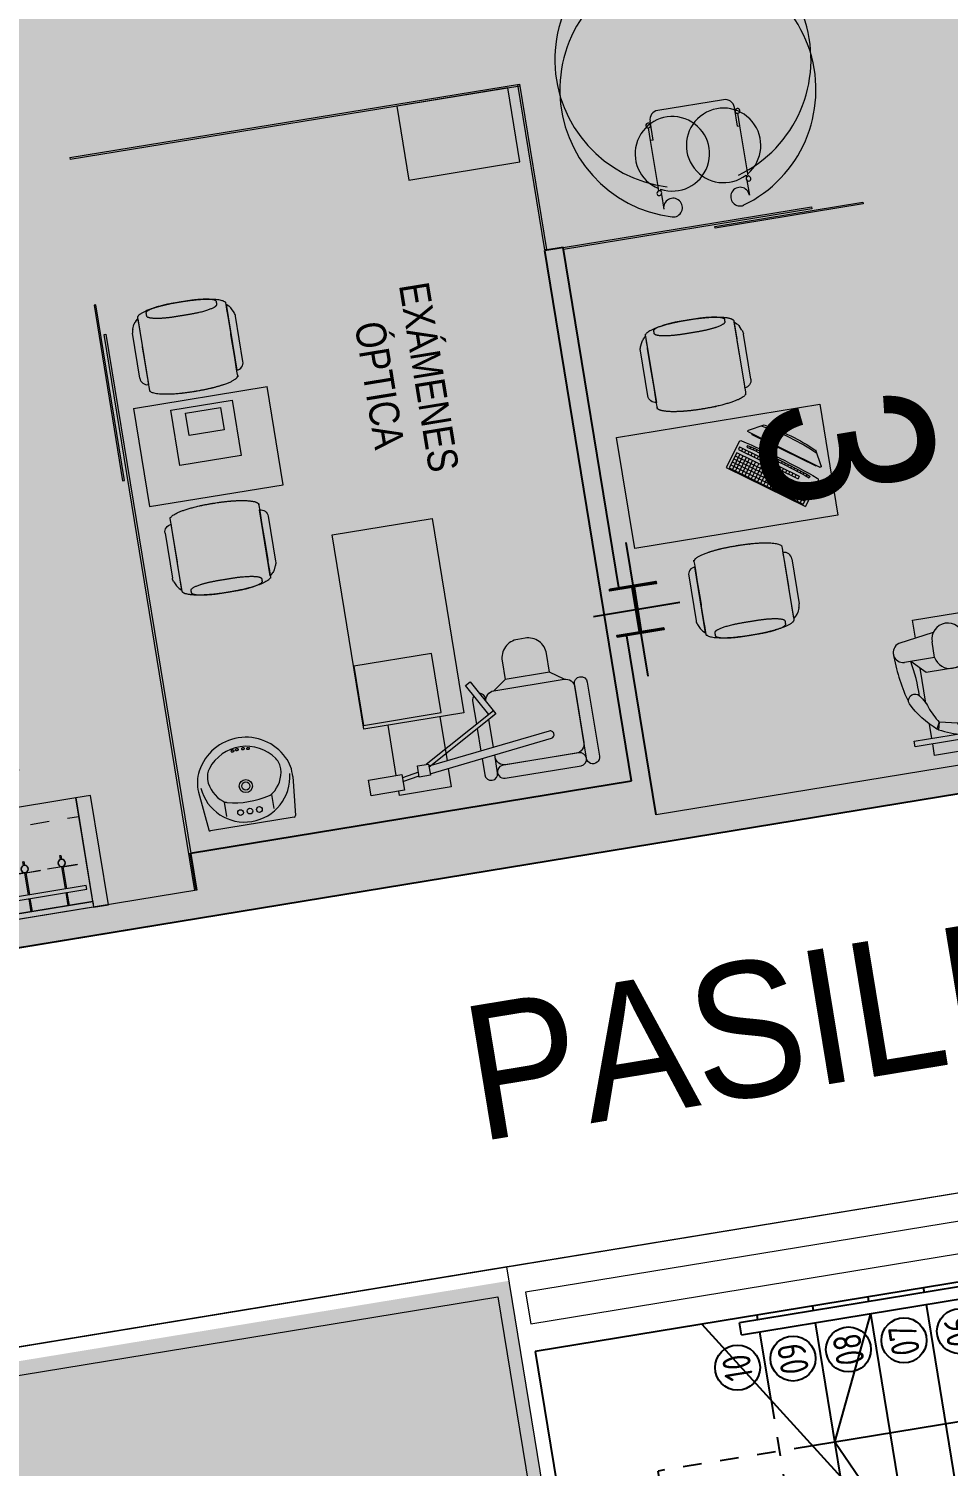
# Model space of a CAD drawing. Header units: metres. Extents: x 2 to 659295185, y -28 to 1124222152.
# Drawn here: x 655561.21 to 655566.12, y 1126580.83 to 1126588.49 of the extents above; entities that cross this region are included whole.
import ezdxf
from ezdxf.enums import TextEntityAlignment as Align

# ---------------------------------------------------------------- set-up
doc = ezdxf.new("R2010")
doc.units = ezdxf.units.M
doc.header["$MEASUREMENT"] = 0
for name, pattern in [('CCSM_C1_CUERPO BJ$0$CONTINUA', [0]), ('CCSM_C1_CUERPO CK$0$CONTINUA', [0]), ('CCSM_C1_CUERPO CK$0$DASHED', [0.75, 0.5, -0.25]), ('CCSM_C1_CUERPO HP$0$CONTINUA', [0]), ('CONTINUA', [0]), ('DASHDOT', [1, 0.5, -0.25, 0, -0.25]), ('HIDDEN', [0.375, 0.25, -0.125])]:
    doc.linetypes.add(name, pattern=pattern)
doc.layers.get('0').update_dxf_attribs({"linetype": 'CONTINUOUS'})
for name, color, linetype in [('A-PARED', 2, 'CONTINUA'), ('CCSM_C1_CUERPO BJ$0$A-AREAS COMERCIALES', 151, 'CONTINUOUS'), ('CCSM_C1_CUERPO BJ$0$A-LOCAL ID', 7, 'CONTINUOUS'), ('CCSM_C1_CUERPO BJ$0$A-PARED', 2, 'CCSM_C1_CUERPO BJ$0$CONTINUA'), ('CCSM_C1_CUERPO BJ$0$ID_Nº LOCAL', 7, 'CONTINUOUS'), ('CCSM_C1_CUERPO CK$0$A-ESCALERAS', 7, 'CONTINUOUS'), ('CCSM_C1_CUERPO CK$0$A-PARED', 2, 'CCSM_C1_CUERPO CK$0$CONTINUA'), ('CCSM_C1_CUERPO HP$0$A-PARED', 2, 'CCSM_C1_CUERPO HP$0$CONTINUA')]:
    doc.layers.add(name, color=color, linetype=linetype)
for name, color, linetype, lineweight in [('LC-EQUIPOS', 12, 'CONTINUOUS', 13), ('LC-MUEBLE MADERA', 12, 'CONTINUOUS', 9), ('LC-PIEZAS SANITARIAS', 12, 'CONTINUOUS', 5), ('LC-TEXTOS', 12, 'CONTINUOUS', 13), ('LC-VIDRIO', 140, 'CONTINUOUS', 0), ('LOCALES ASIGNADOS', 41, 'DASHDOT', 0)]:
    doc.layers.add(name, color=color, linetype=linetype, lineweight=lineweight)
doc.styles.add('CCSM_C1_CUERPO BJ$0$ROMANS', font='romans__.ttf')
doc.styles.add('CCSM_C1_CUERPO BJ$0$sigo', font='arial.ttf', dxfattribs={"width": 0.9})
doc.styles.add('CCSM_C1_CUERPO CK$0$ROMANS', font='romans__.ttf')
doc.styles.add('LAURA', font='ARIALN.TTF')

# ---------------------------------------------------------------- blocks, each defined once
blk = doc.blocks.new('CCSM_C1_CUERPO CK$0$NUM ESCALON')
blk.add_circle((0, 0), 0.12)
at = {"style": 'CCSM_C1_CUERPO CK$0$ROMANS', "width": 0.75}
blk.add_attdef('00', text='', height=0.15, dxfattribs=at).set_placement((0, 0), align=Align.MIDDLE_CENTER)
blk = doc.blocks.new('CCSM_C1_CUERPO CK$0$escalera ck 2')
at = {"color": 8, "linetype": 'CCSM_C1_CUERPO CK$0$DASHED', "ltscale": 0.04}
for p, q in [((-0.0267, 4.7381), (-1.4428, 4.506)), ((-0.0267, 4.7381), (0.6131, 0.8342)), ((-1.4428, 4.506), (-1.3527, 3.9563)), ((0.6624, 4.243), (-0.5218, 4.0489)), ((0.7512, 4.2576), (0.7266, 4.2535)), ((-0.7133, 4.0429), (-0.59, 4.0631)), ((-0.7339, 4.0141), (-0.738, 4.0388)), ((-0.7093, 4.0182), (-0.7339, 4.0141)), ((-0.7093, 4.0182), (-0.5859, 4.0384)), ((0.7109, 3.947), (-0.4733, 3.7529)), ((0.7998, 3.9615), (0.7751, 3.9575)), ((-0.5374, 3.7424), (-0.5621, 3.7383)), ((0.7595, 3.6509), (-0.4247, 3.4568)), ((0.8483, 3.6655), (0.8236, 3.6614)), ((-0.4889, 3.4463), (-0.5135, 3.4423)), ((0.808, 3.3549), (-0.3762, 3.1608)), ((0.8968, 3.3694), (0.8721, 3.3654)), ((-0.4404, 3.1503), (-0.465, 3.1462)), ((-0.5637, 3.13), (-0.5884, 3.126)), ((0.9453, 3.0734), (0.9207, 3.0693)), ((0.8565, 3.0588), (-0.3277, 2.8647)), ((-0.3918, 2.8542), (-0.4165, 2.8502)), ((-0.604, 2.8194), (-1.4231, 2.6852)), ((-0.5152, 2.834), (-0.5399, 2.8299)), ((0.905, 2.7628), (-0.2792, 2.5687)), ((0.9939, 2.7773), (0.9692, 2.7733)), ((-0.4667, 2.5379), (-0.4913, 2.5339)), ((-0.3433, 2.5582), (-0.368, 2.5541)), ((0.9536, 2.4667), (-0.2306, 2.2726)), ((1.0424, 2.4813), (1.0177, 2.4772)), ((-1.8038, 2.3188), (-1.8285, 2.3147)), ((-0.4181, 2.2419), (-0.4428, 2.2378)), ((-0.2948, 2.2621), (-0.3194, 2.2581)), ((-0.2948, 2.2621), (-0.3194, 2.2581)), ((1.0021, 2.1707), (-0.1821, 1.9766)), ((1.0909, 2.1852), (1.0662, 2.1812)), ((-1.7553, 2.0227), (-1.78, 2.0187)), ((-0.3696, 1.9458), (-0.3943, 1.9418)), ((-0.2463, 1.9661), (-0.2709, 1.962)), ((1.0506, 1.8746), (-0.1336, 1.6805)), ((1.1394, 1.8892), (1.1148, 1.8851)), ((-1.7068, 1.7267), (-1.7314, 1.7226)), ((-0.775, 1.5754), (-0.4099, 1.6352)), ((-0.3211, 1.6498), (-0.3458, 1.6457)), ((-0.3211, 1.6498), (-0.3458, 1.6457)), ((-0.1977, 1.67), (-0.2224, 1.666)), ((1.083, 1.6773), (-0.1012, 1.4832)), ((1.0991, 1.5786), (-0.0851, 1.3845)), ((1.188, 1.5931), (1.1633, 1.5891)), ((1.1153, 1.4799), (1.1795, 1.4904)), ((-1.6582, 1.4306), (-1.6829, 1.4266)), ((-0.9381, 1.4264), (-0.803, 0.6021)), ((-1.1804, 1.2049), (-0.3614, 1.3392)), ((-0.1492, 1.374), (-0.1739, 1.3699)), ((0.6131, 0.8342), (-0.803, 0.6021))]:
    blk.add_line(p, q, dxfattribs=at)
at = {"color": 1}
for p, q in [((-0.6106, 4.0344), (-0.7093, 4.0182)), ((-0.19, 1.4686), (-0.2887, 1.4524))]:
    blk.add_line(p, q, dxfattribs=at)
for p, q in [((-0.6766, 3.9425), (-0.6863, 4.0017)), ((-0.2561, 1.3767), (-0.2658, 1.4359))]:
    blk.add_line(p, q)
at = {"color": 8}
for p, q in [((-0.6863, 4.0017), (-0.6174, 3.9522)), ((-0.6271, 4.0114), (-0.6766, 3.9425)), ((-0.2658, 1.4359), (-0.1968, 1.3864)), ((-0.2065, 1.4456), (-0.2561, 1.3767))]:
    blk.add_line(p, q, dxfattribs=at)
at = {"color": 8, "linetype": 'CCSM_C1_CUERPO CK$0$DASHED', "ltscale": 0.04}
for points in [[(1.1795, 1.4904), (0.7104, 4.3522), (0.6462, 4.3417), (1.1153, 1.4799)], [(-0.7485, 4.103), (-0.5363, 4.1377), (-0.0705, 1.2957), (-0.3468, 1.2504), (-0.4975, 2.1694)], [(-0.738, 4.0388), (-0.59, 4.0631), (-0.1452, 1.3493), (-0.2932, 1.325), (-0.4402, 2.2218)], [(-0.7339, 4.0141), (-0.7093, 4.0182)], [(-0.4181, 2.2419), (-0.2726, 1.3537), (-0.1739, 1.3699), (-0.6106, 4.0344)]]:
    blk.add_lwpolyline(points, dxfattribs=at)
at = {"color": 1}
for points in [[(-0.6106, 4.0344), (-0.5944, 3.9357), (-0.6931, 3.9195), (-0.7093, 4.0182)], [(-0.6271, 4.0114), (-0.6174, 3.9522), (-0.6766, 3.9425), (-0.6863, 4.0017)], [(-0.19, 1.4686), (-0.1739, 1.3699), (-0.2726, 1.3537), (-0.2887, 1.4524)], [(-0.2065, 1.4456), (-0.1968, 1.3864), (-0.2561, 1.3767), (-0.2658, 1.4359)]]:
    blk.add_lwpolyline(points, close=True, dxfattribs=at)
at = {"layer": 'CCSM_C1_CUERPO CK$0$A-ESCALERAS'}
for p, q in [((-0.7981, 4.0036), (-1.9823, 3.8095)), ((-1.3388, 3.8714), (-0.9381, 1.4264)), ((-2.0464, 3.799), (-2.0711, 3.795)), ((-0.7496, 3.7076), (-1.9338, 3.5135)), ((-0.6608, 3.7221), (-0.6854, 3.7181)), ((-1.9979, 3.503), (-2.0226, 3.4989)), ((-0.701, 3.4115), (-1.8852, 3.2174)), ((-0.6122, 3.4261), (-0.6369, 3.422)), ((-1.9494, 3.2069), (-1.9741, 3.2029)), ((-0.6525, 3.1155), (-1.0176, 3.0556)), ((-1.0176, 3.0556), (-1.8367, 2.9214)), ((-1.9009, 2.9109), (-1.9255, 2.9068)), ((-1.4231, 2.6852), (-1.7882, 2.6253)), ((-1.8523, 2.6148), (-1.877, 2.6108)), ((-0.5555, 2.5234), (-1.7397, 2.3293)), ((-0.5069, 2.2273), (-1.6911, 2.0332)), ((-0.4584, 1.9313), (-1.6426, 1.7372)), ((-1.5859, 0.8345), (-0.3696, 1.9458)), ((-0.775, 1.5754), (-1.5941, 1.4411)), ((-1.1804, 1.2049), (-1.5456, 1.1451)), ((-1.6097, 1.1346), (-1.6344, 1.1305)), ((-1.5294, 1.0464), (-1.5935, 1.0359))]:
    blk.add_line(p, q, dxfattribs=at)
for points in [[(-0.4402, 2.2218), (-0.7825, 4.3102), (-0.8466, 4.2997), (-0.4975, 2.1694)], [(-0.7093, 4.0182), (-0.3696, 1.9458)], [(-1.7492, 2.3872), (-1.9985, 3.9082), (-2.0626, 3.8977), (-1.8064, 2.3349)], [(-1.5294, 1.0464), (-1.7492, 2.3872)], [(-1.8064, 2.3349), (-1.5935, 1.0359)], [(-0.3696, 1.9458), (-0.9576, 1.5455), (-1.6426, 1.7372)]]:
    blk.add_lwpolyline(points, dxfattribs=at)
blk.add_circle((-1.3458, 3.9139), 0.043, dxfattribs=at)
at = {"layer": 'CCSM_C1_CUERPO CK$0$A-PARED'}
for p, q in [((-2.0669, 5.0117), (0.5571, 5.4418)), ((0.5571, 5.4418), (0.5733, 5.3431)), ((0.5571, 5.4418), (1.3821, 0.4089))]:
    blk.add_line(p, q, dxfattribs=at)
for points in [[(-2.0873, 3.8937), (-1.4403, -0.0537)], [(-1.4403, -0.0537), (1.3821, 0.4089)]]:
    blk.add_lwpolyline(points, dxfattribs=at)
at = {"layer": 'CCSM_C1_CUERPO CK$0$A-ESCALERAS', "rotation": 189.3084512403557}
for p, values in [((0.4709, 4.3648), {'00': '20'}), ((0.5194, 4.0688), {'00': '19'}), ((0.5679, 3.7727), {'00': '18'}), ((-1.7911, 3.6901), {'00': '01'}), ((0.6164, 3.4767), {'00': '17'}), ((-1.7426, 3.394), {'00': '02'}), ((0.665, 3.1806), {'00': '16'}), ((-1.6941, 3.098), {'00': '03'}), ((0.7135, 2.8846), {'00': '15'}), ((-1.6455, 2.8019), {'00': '04'}), ((0.762, 2.5885), {'00': '14'}), ((-1.597, 2.5059), {'00': '05'}), ((0.8105, 2.2925), {'00': '13'}), ((-1.5485, 2.2098), {'00': '06'}), ((0.8591, 1.9964), {'00': '12'}), ((-1.5, 1.9138), {'00': '07'}), ((0.9076, 1.7004), {'00': '11'}), ((-1.4514, 1.6177), {'00': '08'}), ((-1.4029, 1.3217), {'00': '09'}), ((-1.3544, 1.0256), {'00': '10'})]:
    blk.add_blockref('CCSM_C1_CUERPO CK$0$NUM ESCALON', p, dxfattribs=at).add_auto_attribs(values)
blk = doc.blocks.new('CCSM_C1_CUERPO BJ$0$IDENT LOCAL')
at = {"style": 'CCSM_C1_CUERPO BJ$0$ROMANS'}
for tag, height, p in [('AREA-EXACTA', 0.5, (0.5872, 0.0962)), ('NºLOCAL', 0.7, (1.1699, 0.1194)), ('RUBRO', 0.35, (0, 0)), ('USO', 0.35, (-0.5872, -0.0962))]:
    blk.add_attdef(tag, text='', height=height, rotation=279.30845, dxfattribs=at).set_placement(p, align=Align.BOTTOM_CENTER)
blk = doc.blocks.new('AA18B')
for p, q in [((-1, 0.406), (-0.875, 0.406)), ((-1, -0.406), (-1, 0.406)), ((-0.875, 0.406), (-0.875, -0.406)), ((-0.181, 0.506), (-0.734, 0.417)), ((0, -0.352), (0, 0.352)), ((-0.812, 0.325), (-0.812, -0.325)), ((-1, -0.406), (-0.875, -0.406)), ((-0.734, -0.417), (-0.181, -0.506))]:
    blk.add_line(p, q)
for centre, radius, start, end in [((-0.719, 0.325), 0.0938, 99.1102, 180), ((-0.156, 0.352), 0.156, 0, 99.1102), ((-0.719, -0.325), 0.0938, 180, 260.8898), ((-0.156, -0.352), 0.156, 260.8898, 0)]:
    blk.add_arc(centre, radius, start, end)
blk = doc.blocks.new('SILLAS')
for p, q in [((-0.1259, 0.4399), (-0.1501, 0.4355)), ((-0.1501, 0.4355), (-0.1137, 0.0972)), ((-0.0834, 0.1192), (-0.1259, 0.4399)), ((0.3547, 0.1192), (0.3971, 0.4399)), ((0.4214, 0.4355), (0.385, 0.0972)), ((0.3971, 0.4399), (0.4214, 0.4355)), ((-0.1137, 0.0972), (-0.0834, 0.1192)), ((0.385, 0.0972), (0.3547, 0.1192))]:
    blk.add_line(p, q)
at = {"extrusion": (0, 0, -1), "xscale": 0.4502390087509411, "yscale": 0.4502390087509411, "zscale": -0.4502390083395472, "rotation": 90}
blk.add_blockref('AA18B', (-0.1356, 0.4794), dxfattribs=at)
blk = doc.blocks.new('gancho')
for p, q in [((697.2228, 1354.3383, -1.2543), (697.2228, 1354.4158, -1.2543)), ((697.2238, 1354.4158, -1.2543), (697.2228, 1354.4158, -1.2543)), ((697.2238, 1354.3383, -1.2543), (697.2238, 1354.4158, -1.2543)), ((697.0838, 1354.3383, -1.2543), (697.0138, 1354.3383, -1.2543)), ((697.0138, 1354.3333, -1.2543), (697.0838, 1354.3333, -1.2543)), ((697.224, 1354.3383, -1.2543), (697.1038, 1354.3383, -1.2543)), ((697.1038, 1354.3333, -1.2543), (697.224, 1354.3333, -1.2543)), ((697.2228, 1354.3333, -1.2543), (697.2228, 1354.2558, -1.2543)), ((697.2238, 1354.3333, -1.2543), (697.2238, 1354.2558, -1.2543)), ((697.2838, 1354.3383, -1.2543), (697.2637, 1354.3383, -1.2543)), ((697.2637, 1354.3333, -1.2543), (697.2838, 1354.3333, -1.2543)), ((697.2838, 1354.3333, -1.2543), (697.2838, 1354.3383, -1.2543)), ((697.2238, 1354.2558, -1.2543), (697.2228, 1354.2558, -1.2543))]:
    blk.add_line(p, q)
for radius in [0.02, 0.019]:
    blk.add_circle((697.2438, 1354.3358, -1.2543), radius)
blk = doc.blocks.new('optica mueble')
for p, q in [((118.161, 39.1314), (119.021, 39.1314)), ((118.161, 38.5714), (118.161, 39.1314)), ((119.021, 38.5714), (119.021, 39.1314)), ((119.551, 38.5714), (119.551, 39.1314)), ((119.551, 39.1314), (120.971, 39.1314)), ((121.501, 39.1314), (122.361, 39.1314)), ((122.361, 38.5714), (122.361, 39.1314)), ((121.501, 38.5714), (121.501, 38.9714)), ((118.161, 38.5714), (122.361, 38.5714))]:
    blk.add_line(p, q)
at = {"linetype": 'HIDDEN', "ltscale": 0.1}
for p, q in [((119.021, 39.0314), (118.161, 39.0314)), ((122.361, 39.0314), (121.501, 39.0314)), ((119.021, 38.8714), (119.551, 38.8714)), ((121.501, 38.8714), (120.971, 38.8714))]:
    blk.add_line(p, q, dxfattribs=at)
at = {"linetype": 'HIDDEN', "ltscale": 0.008}
blk.add_line((120.971, 39.0314), (119.551, 39.0314), dxfattribs=at)
for points in [[(119.021, 38.9714), (119.551, 38.9714), (119.551, 39.8314), (119.021, 39.8314)], [(120.971, 38.9714), (121.501, 38.9714), (121.501, 39.8314), (120.971, 39.8314)], [(118.081, 38.5414), (118.081, 39.1314), (118.161, 39.1314), (118.161, 38.5414)], [(122.361, 38.5414), (122.361, 39.1314), (122.441, 39.1314), (122.441, 38.5414)], [(118.181, 38.6414), (118.181, 38.6614), (119.001, 38.6614), (119.001, 38.6414)], [(120.951, 38.6414), (120.951, 38.6614), (119.571, 38.6614), (119.571, 38.6414)], [(122.341, 38.6614), (121.521, 38.6614), (121.521, 38.6414), (122.341, 38.6414)], [(122.361, 38.5714), (118.161, 38.5714), (118.161, 38.5414), (122.361, 38.5414)]]:
    blk.add_lwpolyline(points, close=True)
for points in [[(120.971, 38.9714), (120.971, 38.5714)], [(119.071, 38.9214), (119.071, 38.6214), (119.501, 38.6214), (119.501, 38.9214), (119.071, 38.9214)], [(121.451, 38.9214), (121.451, 38.6214), (121.021, 38.6214), (121.021, 38.9214), (121.451, 38.9214)]]:
    blk.add_lwpolyline(points)
for name, p, rotation in [('SILLAS', (118.4091, 39.6439, -1.0465), 270), ('SILLAS', (120.3591, 39.6439, -1.0465), 270), ('gancho', (1472.6268, -658.4424, 1.2543), 90), ('gancho', (1472.8268, -658.4424, 1.2543), 90), ('gancho', (1473.0268, -658.4424, 1.2543), 90), ('gancho', (1473.2268, -658.4424, 1.2543), 90), ('gancho', (1473.9968, -658.4424, 1.2543), 90), ('gancho', (1474.1968, -658.4424, 1.2543), 90), ('gancho', (1474.3968, -658.4424, 1.2543), 90), ('gancho', (1474.5968, -658.4424, 1.2543), 90), ('gancho', (1474.7968, -658.4424, 1.2543), 90), ('gancho', (1474.9968, -658.4424, 1.2543), 90), ('gancho', (1475.1968, -658.4424, 1.2543), 90), ('gancho', (1475.9668, -658.4424, 1.2543), 90), ('gancho', (1476.1668, -658.4424, 1.2543), 90), ('gancho', (1476.3668, -658.4424, 1.2543), 90), ('gancho', (1476.5668, -658.4424, 1.2543), 90)]:
    blk.add_blockref(name, p, dxfattribs=dict(rotation=rotation))
at = {"xscale": -1, "rotation": 90}
for p in [(120.1629, 39.6439, -1.0465), (122.1129, 39.6439, -1.0465)]:
    blk.add_blockref('SILLAS', p, dxfattribs=at)
blk = doc.blocks.new('LAVAMANOS DEPARED')
for p, q in [((288.9833, 34.6526), (288.7768, 34.6315)), ((288.7695, 34.17), (288.7695, 34.6235)), ((288.9095, 34.5258), (288.8323, 34.5258)), ((288.9095, 34.2702), (288.8323, 34.2702)), ((288.9848, 34.1431), (288.7769, 34.1619))]:
    blk.add_line(p, q)
at = {"flags": 128}
for points in [[(289.0989, 34.5751, 0.151154), (289.0423, 34.5943, 0.233989), (288.9144, 34.5303, 0.10483), (288.9052, 34.5116, 0.1259), (288.9053, 34.2826, 0.105012), (288.9146, 34.2638, 0.220864), (289.0353, 34.1991, 0.15558), (289.0941, 34.2168, 0.505371)], [(289.1711, 34.4468, 0.171663), (289.1697, 34.4462, 0.104734), (289.1681, 34.4443, 0.066171), (289.1672, 34.4418, 0.052312), (289.1668, 34.4384, 0.052312), (289.1672, 34.435, 0.066171), (289.1681, 34.4325, 0.104734), (289.1697, 34.4305, 0.171663), (289.1711, 34.43, 0.171663), (289.1726, 34.4305, 0.104734), (289.1741, 34.4325, 0.066171), (289.175, 34.435), (289.175, 34.435, 0.052312), (289.1754, 34.4384), (289.1754, 34.4384), (289.1754, 34.4384, 0.052312), (289.175, 34.4418, 0.066171), (289.1741, 34.4443, 0.104734), (289.1726, 34.4462, 0.171663)], [(289.1745, 34.4227, 0.171663), (289.173, 34.4222, 0.104734), (289.1714, 34.4202, 0.066171), (289.1705, 34.4177, 0.052312), (289.1702, 34.4143), (289.1702, 34.4143, 0.052312), (289.1705, 34.4109, 0.066171), (289.1714, 34.4084, 0.104734), (289.173, 34.4064, 0.171663), (289.1745, 34.4059, 0.171663), (289.1759, 34.4064, 0.104734), (289.1775, 34.4084, 0.066171), (289.1784, 34.4109), (289.1784, 34.4109, 0.052312), (289.1788, 34.4143), (289.1788, 34.4143), (289.1788, 34.4143, 0.052312), (289.1784, 34.4177, 0.066171), (289.1775, 34.4202, 0.104734), (289.1759, 34.4222, 0.171663)], [(289.1711, 34.3626, 0.171663), (289.1697, 34.3621, 0.104734), (289.1681, 34.3602, 0.066171), (289.1672, 34.3576, 0.052312), (289.1668, 34.3543, 0.052312), (289.1672, 34.3509, 0.066171), (289.1681, 34.3483, 0.104734), (289.1697, 34.3464, 0.171663), (289.1711, 34.3459, 0.171663), (289.1726, 34.3464, 0.104734), (289.1741, 34.3483, 0.066171), (289.175, 34.3509), (289.175, 34.3509, 0.052312), (289.1754, 34.3543), (289.1754, 34.3543), (289.1754, 34.3543, 0.052312), (289.175, 34.3576, 0.066171), (289.1741, 34.3602, 0.104734), (289.1726, 34.3621, 0.171663)], [(289.1745, 34.39, 0.171663), (289.173, 34.3895, 0.104734), (289.1714, 34.3875, 0.066171), (289.1705, 34.385, 0.052312), (289.1702, 34.3816), (289.1702, 34.3816, 0.052312), (289.1705, 34.3782, 0.066171), (289.1714, 34.3757, 0.104734), (289.173, 34.3738, 0.171663), (289.1745, 34.3733, 0.171663), (289.1759, 34.3738, 0.104734), (289.1775, 34.3757, 0.066171), (289.1784, 34.3782), (289.1784, 34.3782, 0.052312), (289.1788, 34.3816), (289.1788, 34.3816), (289.1788, 34.3816, 0.052312), (289.1784, 34.385, 0.066171), (289.1775, 34.3875, 0.104734), (289.1759, 34.3895, 0.171663)]]:
    blk.add_lwpolyline(points, format="xyb", close=True, dxfattribs=at)
for centre, radius in [((288.8402, 34.449), 0.0152), ((288.9753, 34.3981), 0.035), ((288.8402, 34.398), 0.0152), ((288.8402, 34.347), 0.0152), ((288.9753, 34.3981), 0.022)]:
    blk.add_circle(centre, radius)
for centre, radius, start, end in [((289.0012, 34.4514), 0.202, 62.50301, 95.09366), ((288.7775, 34.6235), 0.00808, 95.09366, 180), ((289.0251, 34.3967), 0.2415, 95.13505, 264.86495), ((288.9734, 34.3981), 0.2621, 296.76593, 62.50301), ((288.7775, 34.17), 0.00808, 180, 265.5403), ((289.0005, 34.3444), 0.202, 265.5403, 296.76593)]:
    blk.add_arc(centre, radius, start, end)
blk = doc.blocks.new('silla7')
for p, q in [((128.237, 37.3439), (127.8811, 37.3439)), ((127.9224, 37.3839), (128.1658, 37.3839)), ((128.1869, 37.3792), (128.2095, 37.3686)), ((128.2258, 37.3565), (128.237, 37.3439)), ((128.237, 36.8663), (127.8811, 36.8663)), ((127.9224, 36.8263), (128.1658, 36.8263)), ((128.1869, 36.831), (128.2095, 36.8416)), ((128.2258, 36.8537), (128.237, 36.8663))]:
    blk.add_line(p, q)
for centre, major_axis, start_param, end_param in [((127.9224, 37.3426), (-0.0292, -0.0292), 3.926991, 5.466672), ((128.1658, 37.3339), (-0.0354, 0.0354), 5.061368, 5.497787), ((128.1884, 37.3233), (-0.0354, -0.0354), 3.083016, 3.490572), ((127.9224, 36.8676), (-0.0292, 0.0292), 0.816513, 2.356194), ((128.1658, 36.8763), (-0.0354, -0.0354), 0.785398, 1.221817), ((128.1884, 36.8869), (-0.0354, 0.0354), 2.792613, 3.200169)]:
    blk.add_ellipse(centre, major_axis=major_axis, ratio=1, start_param=start_param, end_param=end_param)
for points in [[(128.2425, 37.3439), (128.2547, 37.3439), (128.2758, 37.2822), (128.288, 37.1755), (128.288, 37.1138), (128.288, 37.1051), (128.288, 37.0964), (128.288, 37.0347), (128.2758, 36.928), (128.2547, 36.8663), (128.2425, 36.8663), (128.0473, 36.8663), (127.8521, 36.8663), (127.8399, 36.8663), (127.8188, 36.928), (127.8066, 37.0347), (127.8066, 37.0964), (127.8066, 37.1051), (127.8066, 37.1138), (127.8066, 37.1755), (127.8188, 37.2822), (127.8399, 37.3439), (127.8521, 37.3439), (128.0473, 37.3439), (128.2425, 37.3439)], [(128.2596, 37.2957), (128.2672, 37.2957), (128.2804, 37.2551), (128.288, 37.1848), (128.288, 37.1442), (128.288, 37.1051), (128.288, 37.066), (128.288, 37.0254), (128.2804, 36.9551), (128.2672, 36.9145), (128.2596, 36.9145), (128.2525, 36.9145), (128.2453, 36.9145), (128.2377, 36.9145), (128.2245, 36.9551), (128.2169, 37.0254), (128.2169, 37.066), (128.2169, 37.1051), (128.2169, 37.1442), (128.2169, 37.1848), (128.2245, 37.2551), (128.2377, 37.2957), (128.2453, 37.2957), (128.2525, 37.2957), (128.2596, 37.2957)]]:
    blk.add_open_spline(points, degree=2, knots=[0, 0, 0, 1, 2, 3, 3, 4, 4, 5, 6, 7, 7, 8, 8, 9, 10, 11, 11, 12, 12, 13, 14, 15, 15, 16, 16, 16])
blk = doc.blocks.new('mueble optica')
for p, q in [((0.7222, 0.53), (0, 0.53)), ((0.7222, 0), (0.7222, 0.53)), ((0.7222, 0), (0, 0))]:
    blk.add_line(p, q)
blk.add_lwpolyline([(0, 0.53), (0, 0)])
at = {"ltscale": 0.1}
for points in [[(0.1958, 0.0419), (0.1958, 0.34), (0.528, 0.34), (0.528, 0.0419)], [(0.2639, 0.0693), (0.2639, 0.1909), (0.4529, 0.1909), (0.4529, 0.0693)]]:
    blk.add_lwpolyline(points, close=True, dxfattribs=at)
at = {"xscale": -1, "rotation": 270}
blk.add_blockref('silla7', (-36.7205, -127.2389), dxfattribs=at)
at = {"rotation": 270}
blk.add_blockref('silla7', (-36.7205, 127.7689), dxfattribs=at)
blk = doc.blocks.new('A$C4A5535EA')
for p, q in [((0.5963, -0.088), (-0.0728, -0.1702)), ((-0.0679, -0.2099), (0.5963, -0.1283)), ((-0.0902, -0.1925), (-0.0902, -0.1925))]:
    blk.add_line(p, q)
for points in [[(0.205, 0), (-0.205, 0, 1), (-0.205, -0.07), (0.205, -0.07, 1)], [(-0.31, -0.435), (-0.31, -0.035, -1), (-0.24, -0.035), (-0.24, -0.435, -1)]]:
    blk.add_lwpolyline(points, format="xyb", close=True)
for points in [[(0.4963, -0.1003), (0.4963, 0), (0.7763, 0), (0.7763, -0.0232)], [(0.7462, -0.0698), (0.6563, -0.086)], [(0.2094, -0.3651), (0.6099, -0.14)], [(0.5963, -0.1249), (0.2105, -0.3416)], [(0.4963, -0.38), (0.4963, -0.1406)], [(0.6563, -0.1061), (0.7462, -0.0899)], [(0.7763, -0.1078), (0.7763, -0.38)], [(0.24, -0.1721), (0.24, -0.325)], [(0.24, -0.1721), (0.24, -0.325)], [(0.31, -0.2857), (0.31, -0.1635)], [(0.24, -0.348), (0.24, -0.3545)], [(0.24, -0.348), (0.24, -0.3545)]]:
    blk.add_lwpolyline(points)
for points in [[(-0.24, -0.12), (-0.24, -0.12, -0.414214), (-0.19, -0.07), (0.19, -0.07, -0.414214), (0.24, -0.12), (0.24, -0.1318)], [(0.31, -0.1232), (0.31, -0.035, 1), (0.24, -0.035), (0.24, -0.1318)], [(0.24, -0.4195), (0.24, -0.42, -0.414214), (0.19, -0.47), (-0.19, -0.47, -0.414214), (-0.24, -0.42), (-0.24, -0.12)], [(0.2994, -0.4601, 0.202947), (0.31, -0.435), (0.31, -0.3086)], [(0.24, -0.4195), (0.24, -0.435, 0.356284), (0.268, -0.4693)], [(-0.12, -0.52), (-0.12, -0.62, 0.414214), (-0.02, -0.72), (0.02, -0.72, 0.414214), (0.12, -0.62), (0.12, -0.52)]]:
    blk.add_lwpolyline(points, format="xyb")
for points in [[(0.7462, -0.0232), (0.9263, -0.0232), (0.9263, -0.1078), (0.7462, -0.1078)], [(0.5963, -0.08), (0.6563, -0.08), (0.6563, -0.14), (0.5963, -0.14)], [(0.3663, -0.38), (0.9063, -0.38), (0.9063, -1.43), (0.3663, -1.43)], [(0.9063, -0.4), (0.4863, -0.4), (0.4863, -0.72), (0.9063, -0.72)], [(-0.19, -0.47), (-0.12, -0.52), (0.12, -0.52), (0.19, -0.47)]]:
    blk.add_lwpolyline(points, close=True)
at = {"extrusion": (0, 0, -1)}
blk.add_lwpolyline([(-0.2372, -0.3495), (-0.3341, -0.5219), (-0.3063, -0.5375), (-0.1996, -0.3477), (-0.2274, -0.3321), (-0.2274, -0.3321)], dxfattribs=at)
for start, end in [(97.00886, 187.00886), (187.00886, 277.00886)]:
    blk.add_arc((-0.0703, -0.1901), 0.02, start, end)
blk = doc.blocks.new('M-ESCRITORIO AUDIO')
for p, q in [((0.2654, 0.4553), (0.2759, 0.4779)), ((0.288, 0.4941), (0.3007, 0.5054)), ((0.3007, 0.5054), (0.3007, 0.1495)), ((0.7782, 0.5054), (0.7782, 0.1495)), ((0.7909, 0.4941), (0.7782, 0.5054)), ((0.8135, 0.4553), (0.803, 0.4779)), ((0.2607, 0.1907), (0.2607, 0.4341)), ((0.8182, 0.1907), (0.8182, 0.4341)), ((1.099, -0.0001), (0, 0)), ((0, 0), (0, -0.6)), ((0.5522, -0.3466), (0.935, -0.0739)), ((1.024, -0.1988), (0.935, -0.0739)), ((1.099, -0.6001), (1.099, -0.0001)), ((0.8032, -0.1739), (0.8576, -0.1352)), ((0.8125, -0.1868), (0.8668, -0.1481)), ((0.8579, -0.1739), (0.8395, -0.1481)), ((0.8576, -0.1352), (0.8761, -0.161)), ((0.8655, -0.1295), (0.9257, -0.0867)), ((0.9177, -0.2028), (0.8655, -0.1295)), ((0.8759, -0.1442), (0.9361, -0.1013)), ((0.9328, -0.1921), (0.8805, -0.1188)), ((0.8864, -0.1589), (0.9466, -0.116)), ((0.9478, -0.1814), (0.8956, -0.1081)), ((0.8968, -0.1735), (0.957, -0.1306)), ((0.9073, -0.1882), (0.9675, -0.1453)), ((0.9629, -0.1707), (0.9106, -0.0974)), ((0.9257, -0.0867), (0.9779, -0.16)), ((0.5673, -0.342), (0.7954, -0.1795)), ((0.5778, -0.3567), (0.8058, -0.1942)), ((0.5882, -0.3713), (0.8163, -0.2088)), ((0.5987, -0.386), (0.8267, -0.2235)), ((0.6312, -0.4316), (0.92, -0.2258)), ((0.7868, -0.2961), (0.7346, -0.2228)), ((0.802, -0.2853), (0.7498, -0.212)), ((0.8172, -0.2745), (0.765, -0.2012)), ((0.8324, -0.2636), (0.7802, -0.1904)), ((0.7954, -0.1795), (0.8476, -0.2528)), ((0.8217, -0.1998), (0.8032, -0.1739)), ((0.8398, -0.1869), (0.8214, -0.161)), ((0.8761, -0.161), (0.8217, -0.1998)), ((0.837, -0.2213), (0.8914, -0.1826)), ((0.8555, -0.2472), (0.837, -0.2213)), ((0.8463, -0.2343), (0.9006, -0.1955)), ((0.8736, -0.2343), (0.8552, -0.2084)), ((0.9098, -0.2085), (0.8555, -0.2472)), ((0.8917, -0.2214), (0.8733, -0.1955)), ((0.8914, -0.1826), (0.9098, -0.2085)), ((0.9779, -0.16), (0.9177, -0.2028)), ((0.9287, -0.238), (0.92, -0.2258)), ((0.9851, -0.2291), (0.9789, -0.2212)), ((0.6091, -0.4006), (0.8372, -0.2382)), ((0.8476, -0.2528), (0.6196, -0.4153)), ((0.6804, -0.372), (0.6282, -0.2987)), ((0.6399, -0.4438), (0.9287, -0.238)), ((0.6956, -0.3611), (0.6434, -0.2878)), ((0.7108, -0.3503), (0.6586, -0.277)), ((0.726, -0.3395), (0.6738, -0.2662)), ((0.7412, -0.3286), (0.689, -0.2553)), ((0.6989, -0.5151), (1.0457, -0.268)), ((0.7564, -0.3178), (0.7042, -0.2445)), ((0.7149, -0.4976), (1.0239, -0.2774)), ((0.7716, -0.307), (0.7194, -0.2337)), ((0.8223, -0.3138), (0.8136, -0.3016)), ((0.8375, -0.303), (0.8288, -0.2908)), ((0.8527, -0.2921), (0.844, -0.2799)), ((0.8679, -0.2813), (0.8592, -0.2691)), ((0.8831, -0.2705), (0.8744, -0.2583)), ((0.8816, -0.3079), (0.8757, -0.2998)), ((0.8983, -0.2596), (0.8896, -0.2474)), ((0.8966, -0.2968), (0.8906, -0.2888)), ((0.9135, -0.2488), (0.9048, -0.2366)), ((0.9115, -0.2857), (0.9055, -0.2777)), ((0.9263, -0.2745), (0.9203, -0.2666)), ((0.9411, -0.2633), (0.935, -0.2553)), ((0.9558, -0.2519), (0.9497, -0.244)), ((0.9705, -0.2405), (0.9643, -0.2327)), ((1.0239, -0.2774), (1.0268, -0.2814)), ((1.0536, -0.2729), (1.039, -0.3596)), ((0.6412, -0.4715), (0.5522, -0.3466)), ((0.6196, -0.4153), (0.5673, -0.342)), ((0.6348, -0.4045), (0.5826, -0.3312)), ((0.65, -0.3936), (0.5978, -0.3203)), ((0.6652, -0.3828), (0.613, -0.3095)), ((0.7159, -0.3896), (0.7072, -0.3774)), ((0.7311, -0.3788), (0.7224, -0.3666)), ((0.7463, -0.368), (0.7376, -0.3558)), ((0.7615, -0.3571), (0.7528, -0.3449)), ((0.7767, -0.3463), (0.768, -0.3341)), ((0.7755, -0.3831), (0.7699, -0.3749)), ((0.7919, -0.3355), (0.7832, -0.3233)), ((0.7908, -0.3726), (0.7851, -0.3644)), ((0.8071, -0.3246), (0.7984, -0.3124)), ((0.8061, -0.362), (0.8004, -0.3538)), ((0.8213, -0.3513), (0.8155, -0.3431)), ((0.8365, -0.3406), (0.8307, -0.3324)), ((0.8516, -0.3297), (0.8457, -0.3216)), ((0.8666, -0.3188), (0.8607, -0.3108)), ((0.6399, -0.4438), (0.6312, -0.4316)), ((0.6551, -0.433), (0.6464, -0.4208)), ((0.6703, -0.4221), (0.6616, -0.4099)), ((0.6855, -0.4113), (0.6768, -0.3991)), ((0.6826, -0.4447), (0.6772, -0.4363)), ((0.7007, -0.4005), (0.692, -0.3883)), ((0.6982, -0.4346), (0.6927, -0.4262)), ((0.7137, -0.4245), (0.7083, -0.4161)), ((0.7293, -0.4142), (0.7237, -0.4059)), ((0.7447, -0.4039), (0.7392, -0.3956)), ((0.7601, -0.3936), (0.7545, -0.3853)), ((0.701, -0.5241), (0.7877, -0.5387)), ((0.7149, -0.4976), (0.7178, -0.5016)), ((0, -0.6), (1.099, -0.6001)), ((0.2403, -1.1056), (0.2403, -0.7496)), ((0.7178, -1.1056), (0.7178, -0.7496)), ((0.2003, -0.7909), (0.2003, -1.0343)), ((0.7578, -0.7909), (0.7578, -1.0343)), ((0.2049, -1.0555), (0.2155, -1.0781)), ((0.7531, -1.0555), (0.7426, -1.0781)), ((0.2276, -1.0943), (0.2403, -1.1056)), ((0.7305, -1.0943), (0.7178, -1.1056))]:
    blk.add_line(p, q)
for centre, radius, start, end in [((-1.3682, 2.7532), 3.809, 302.07938, 308.87023), ((-1.3799, 2.7695), 3.809, 302.68674, 308.26288), ((-1.374, 2.7613), 3.809, 302.67942, 308.2702), ((1.0158, -0.2046), 0.01, 308.87023, 35.47481), ((1.0486, -0.272), 0.005, 350.47481, 125.47481), ((0.2004, 0.5513), 1.2282, 297.71669, 313.23292), ((0.2062, 0.5432), 1.2282, 298.25838, 312.69123), ((0.6494, -0.4657), 0.01, 215.47481, 302.07938), ((0.7018, -0.5192), 0.005, 125.47481, 260.47481)]:
    blk.add_arc(centre, radius, start, end)
at = {"extrusion": (0, 0, -1)}
for centre, major_axis, start_param, end_param in [((0.3212, 0.4567), (0.0354, 0.0354), 4.36341, 4.770965), ((0.7577, 0.4567), (0.0354, 0.0354), -0.058576, 0.348979), ((0.3107, 0.4341), (0.0354, 0.0354), 3.926991, 4.36341), ((0.7682, 0.4341), (-0.0354, 0.0354), 1.919776, 2.356194), ((0.302, 0.1907), (-0.0292, 0.0292), 3.958106, 5.497787), ((0.7769, 0.1907), (0.0292, 0.0292), 0.785398, 2.32508)]:
    blk.add_ellipse(centre, major_axis=major_axis, ratio=1, start_param=start_param, end_param=end_param, dxfattribs=at)
for centre, major_axis, start_param, end_param in [((0.2415, -0.7909), (0.0292, 0.0292), 0.816513, 2.356194), ((0.7165, -0.7909), (-0.0292, 0.0292), 3.926991, 5.466672), ((0.2503, -1.0343), (-0.0354, 0.0354), 0.785398, 1.221817), ((0.7078, -1.0343), (0.0354, 0.0354), 5.061368, 5.497787), ((0.2608, -1.0569), (0.0354, 0.0354), 2.792613, 3.200169), ((0.6972, -1.0569), (-0.0354, 0.0354), 3.083016, 3.490572)]:
    blk.add_ellipse(centre, major_axis=major_axis, ratio=1, start_param=start_param, end_param=end_param)
for points in [[(0.7782, 0.5108), (0.7782, 0.523), (0.7166, 0.5442), (0.6098, 0.5564), (0.5482, 0.5564), (0.5394, 0.5564), (0.5307, 0.5564), (0.4691, 0.5564), (0.3623, 0.5442), (0.3007, 0.523), (0.3007, 0.5108), (0.3007, 0.3156), (0.3007, 0.1205), (0.3007, 0.1083), (0.3623, 0.0871), (0.4691, 0.0749), (0.5307, 0.0749), (0.5394, 0.0749), (0.5482, 0.0749), (0.6098, 0.0749), (0.7166, 0.0871), (0.7782, 0.1083), (0.7782, 0.1205), (0.7782, 0.3156), (0.7782, 0.5108)], [(0.7301, 0.528), (0.7301, 0.5356), (0.6895, 0.5488), (0.6191, 0.5564), (0.5785, 0.5564), (0.5394, 0.5564), (0.5004, 0.5564), (0.4598, 0.5564), (0.3894, 0.5488), (0.3488, 0.5356), (0.3488, 0.528), (0.3488, 0.5208), (0.3488, 0.5137), (0.3488, 0.5061), (0.3894, 0.4929), (0.4598, 0.4853), (0.5004, 0.4853), (0.5394, 0.4853), (0.5785, 0.4853), (0.6191, 0.4853), (0.6895, 0.4929), (0.7301, 0.5061), (0.7301, 0.5137), (0.7301, 0.5208), (0.7301, 0.528)], [(0.7178, -1.111), (0.7178, -1.1232), (0.6562, -1.1443), (0.5494, -1.1565), (0.4877, -1.1565), (0.479, -1.1565), (0.4703, -1.1565), (0.4087, -1.1565), (0.3019, -1.1443), (0.2403, -1.1232), (0.2403, -1.111), (0.2403, -0.9158), (0.2403, -0.7206), (0.2403, -0.7084), (0.3019, -0.6873), (0.4087, -0.6751), (0.4703, -0.6751), (0.479, -0.6751), (0.4877, -0.6751), (0.5494, -0.6751), (0.6562, -0.6873), (0.7178, -0.7084), (0.7178, -0.7206), (0.7178, -0.9158), (0.7178, -1.111)], [(0.6696, -1.1282), (0.6696, -1.1358), (0.629, -1.1489), (0.5587, -1.1565), (0.5181, -1.1565), (0.479, -1.1565), (0.44, -1.1565), (0.3994, -1.1565), (0.329, -1.1489), (0.2884, -1.1358), (0.2884, -1.1282), (0.2884, -1.121), (0.2884, -1.1139), (0.2884, -1.1063), (0.329, -1.0931), (0.3994, -1.0855), (0.44, -1.0855), (0.479, -1.0855), (0.5181, -1.0855), (0.5587, -1.0855), (0.629, -1.0931), (0.6696, -1.1063), (0.6696, -1.1139), (0.6696, -1.121), (0.6696, -1.1282)]]:
    blk.add_open_spline(points, degree=2, knots=[0, 0, 0, 1, 2, 3, 3, 4, 4, 5, 6, 7, 7, 8, 8, 9, 10, 11, 11, 12, 12, 13, 14, 15, 15, 16, 16, 16])
blk = doc.blocks.new('cliente')
for p, q in [((882.817, 452.2837), (882.8217, 452.291)), ((882.8547, 452.2656), (882.8217, 452.291)), ((883.088, 452.2656), (883.0984, 452.3059)), ((883.088, 452.2656), (883.1062, 452.3009)), ((883.0984, 452.3059), (883.1062, 452.3009)), ((882.8547, 452.2656), (882.817, 452.2837)), ((882.8285, 451.9938), (882.757, 451.9223)), ((882.8285, 451.9938), (883.1142, 451.9938)), ((883.1142, 451.9938), (883.1856, 451.9223)), ((882.7224, 451.9223), (882.8856, 451.9223)), ((882.8856, 451.9223), (882.8856, 451.8366)), ((883.057, 451.9223), (883.057, 451.8366)), ((883.057, 451.9223), (883.2202, 451.9223)), ((882.8996, 451.7897), (882.7087, 451.817)), ((883.0431, 451.7897), (883.234, 451.817))]:
    blk.add_line(p, q)
for points in [[(882.8951, 452.3865, -0.26568), (882.9359, 452.3904), (882.9435, 452.3825), (882.9143, 452.3505), (882.9176, 452.3423), (882.8547, 452.2656)], [(882.9766, 452.3537, -0.09353), (882.9473, 452.3145), (882.9461, 452.3035), (882.9887, 452.2962), (882.9912, 452.2876), (883.088, 452.2656)], [(883.1062, 452.3009, -0.098396), (883.2301, 452.1443, -0.714406), (883.1775, 452.1028, -0.113525), (883.1318, 452.1789, 0.079767), (883.088, 452.2656)], [(882.817, 452.2837, 0.086779), (882.7126, 452.1443, 0.714406), (882.7652, 452.1028, 0.113525), (882.8108, 452.1789, -0.079767), (882.8547, 452.2656)], [(882.6713, 451.8684, -0.064134), (882.706, 452.1191, -0.07243), (882.7108, 452.1281, -0.07243)], [(882.7731, 452.1116, -0.047641), (882.757, 451.9223)], [(883.1695, 452.1116, 0.047641), (883.1856, 451.9223)], [(883.2713, 451.8684, 0.064134), (883.2366, 452.1191, 0.07243), (883.2318, 452.1281, 0.07243)]]:
    blk.add_lwpolyline(points, format="xyb")
for centre, radius, start, end in [((883.013, 452.2198), 0.2042, 125.26932, 159.57412), ((882.624, 451.2765), 1.1335, 65.25735, 71.87506), ((882.9713, 451.9069), 0.0871, 10.20756, 169.79244), ((882.7253, 451.8684), 0.054, 93.08615, 252.05257), ((883.2173, 451.8684), 0.054, 287.94743, 86.91385), ((882.9713, 451.8366), 0.0857, 180, 0)]:
    blk.add_arc(centre, radius, start, end)
blk = doc.blocks.new('balanza')
for points in [[(1736.1961, 1642.5253), (1736.1961, 1643.1253), (1736.2261, 1643.1253), (1736.2261, 1642.5253), (1736.1961, 1642.5253), (1736.1961, 1642.5253)], [(1735.6551, 1642.6203), (1735.5582, 1642.6203), (1735.5582, 1643.0303), (1735.665, 1643.0303)], [(1736.0299, 1643.0303), (1736.1961, 1643.0303)], [(1736.2261, 1643.0303), (1736.2882, 1643.0303), (1736.2882, 1642.6203), (1736.2261, 1642.6203)], [(1736.0056, 1642.6203), (1735.8175, 1642.6203)], [(1736.1961, 1642.6203), (1736.119, 1642.6203)]]:
    blk.add_lwpolyline(points)
at = {"extrusion": (0, 0, -1), "xscale": -1, "zscale": -1, "rotation": 90}
blk.add_blockref('cliente', (-1283.8513, 2525.762), dxfattribs=at)
blk = doc.blocks.new('propersb')
for p, q in [((-231.3, 445.3), (-231.3, 524.5)), ((231.3, 445.3), (231.3, 524.5)), ((-241.3, 424.1), (-241.3, 410.7)), ((-241.3, 410.7), (-241.3, 151.8)), ((-231.3, 416.3), (-231.3, 428.8)), ((231.3, 416.3), (231.3, 428.8)), ((241.3, 424.1), (241.3, 410.7)), ((241.3, 410.7), (241.3, 151.8)), ((-241.3, 151.8), (-241.3, 84.2)), ((-228, 151.8), (-241.3, 151.8)), ((-228, 151.8), (-228, 50)), ((228, 151.8), (228, 50)), ((228, 151.8), (241.3, 151.8)), ((241.3, 151.8), (241.3, 84.2)), ((-178, 0), (178, 0))]:
    blk.add_line(p, q)
for centre, radius, start, end in [((-181.3, 524.5), 50, 104.41315, 180), ((1.6, -82.8), 683.3, 73.67028, 106.32972), ((181.3, 524.5), 50, 0, 75.58685), ((-241.3, 437.1), 12.9, 90, 270), ((-241.3, 437.1), 12.9, 270, 90), ((-138.6, 240.6), 198.7, 117.80993, 121.10397), ((1.6, -245.8), 683.3, 73.67028, 106.32972), ((241.3, 437.1), 12.9, 90, 270), ((138.6, 240.6), 198.7, 58.89603, 62.19007), ((241.3, 437.1), 12.9, 270, 90), ((-241.3, 71.2), 12.9, 90, 270), ((-241.3, 71.2), 12.9, 270, 90), ((241.3, 71.2), 12.9, 90, 270), ((241.3, 71.2), 12.9, 270, 90), ((-178, 50), 50, 180, 270), ((178, 50), 50, 270, 0)]:
    blk.add_arc(centre, radius, start, end)
blk = doc.blocks.new('Columna')
at = {"layer": 'A-PARED', "color": 0, "linetype": 'DASHDOT', "ltscale": 1.5}
blk.add_line((492.4796, -544.3917), (492.4796, -543.6679), dxfattribs=at)
at = {"layer": 'A-PARED', "color": 0, "linetype": 'DASHDOT'}
blk.add_line((492.713, -544.0298), (492.2461, -544.0298), dxfattribs=at)
at = {"layer": 'A-PARED', "color": 6, "ltscale": 0.01}
blk.add_lwpolyline([(492.6046, -544.1598), (492.3546, -544.1598), (492.3546, -544.1498), (492.4746, -544.1498), (492.4746, -543.9098), (492.3546, -543.9098), (492.3546, -543.8998), (492.6046, -543.8998), (492.6046, -543.9098), (492.4846, -543.9098), (492.4846, -544.1498), (492.6046, -544.1498)], close=True, dxfattribs=at)

msp = doc.modelspace()

# ---------------------------------------------------------------- hatches: boundary and pattern name
at = {"layer": 'LOCALES ASIGNADOS'}
for points in [[(655573.6331, 1126634.5074), (655553.8917, 1126631.272), (655555.8356, 1126619.4144), (655554.4093, 1126619.1806), (655558.2966, 1126595.4672), (655554.0154, 1126594.7654), (655555.9762, 1126582.7407), (655581.4343, 1126586.9137)], [(655563.7742, 1126581.815), (655556.3702, 1126580.6014), (655557.0401, 1126576.5144), (655562.8624, 1126577.4687), (655562.7311, 1126578.2697), (655564.3129, 1126578.5289)]]:
    msp.add_hatch(color=256, dxfattribs=at).paths.add_polyline_path(points)

# ---------------------------------------------------------------- linework, layer by layer
msp.add_lwpolyline([(655553.8917, 1126631.272), (655573.6331, 1126634.5074), (655581.4343, 1126586.9137), (655555.9762, 1126582.7407), (655554.0154, 1126594.7654), (655558.2966, 1126595.4672), (655554.4093, 1126619.1806), (655555.8356, 1126619.4144), (655553.8917, 1126631.272)])
at = {"layer": 'A-PARED', "lineweight": 5}
for p, q in [((655581.2625, 1126587.0375), (655564.5595, 1126584.2998)), ((655557.1153, 1126582.9276), (655581.4326, 1126586.9134)), ((655562.108, 1126583.898), (655560.2426, 1126583.5922))]:
    msp.add_line(p, q, dxfattribs=at)
at = {"layer": 'CCSM_C1_CUERPO BJ$0$A-AREAS COMERCIALES', "lineweight": 5}
msp.add_lwpolyline([(655562.8624, 1126577.4687), (655562.7311, 1126578.2697), (655564.3129, 1126578.5289), (655563.7621, 1126581.8891), (655556.3137, 1126580.6682), (655557.0401, 1126576.5144), (655562.8624, 1126577.4687)], close=True, dxfattribs=at)
at = {"layer": 'CCSM_C1_CUERPO BJ$0$A-PARED', "lineweight": 5}
msp.add_lwpolyline([(655557.455, 1126580.8553), (655567.613, 1126582.5203)], dxfattribs=at)
at = {"layer": 'CCSM_C1_CUERPO CK$0$A-PARED', "lineweight": 5}
for p, q in [((655567.4693, 1126582.4967), (655562.2544, 1126581.642)), ((655567.4935, 1126582.3491), (655563.8624, 1126581.754)), ((655563.89, 1126581.5857), (655567.521, 1126582.1808)), ((655563.8624, 1126581.754), (655563.89, 1126581.5857)), ((655557.4534, 1126580.855), (655562.2544, 1126581.642)), ((655563.9143, 1126581.4378), (655564.3769, 1126578.6154))]:
    msp.add_line(p, q, dxfattribs=at)
msp.add_lwpolyline([(655556.338, 1126580.5202), (655563.7145, 1126581.7293), (655564.2288, 1126578.5912)], dxfattribs=at)
at = {"layer": 'CCSM_C1_CUERPO HP$0$A-PARED'}
for p, q in [((655564.0638, 1126587.325, 0.0067), (655563.9651, 1126587.3089, 0.0067)), ((655564.4285, 1126584.4809), (655563.9651, 1126587.3089)), ((655564.3609, 1126585.5119), (655564.0638, 1126587.325)), ((655564.5595, 1126584.2998), (655564.4029, 1126585.2553)), ((655562.0749, 1126584.0952), (655564.4285, 1126584.4809)), ((655562.1073, 1126583.8978), (655562.0749, 1126584.0952))]:
    msp.add_line(p, q, dxfattribs=at)
at = {"layer": 'LC-EQUIPOS'}
msp.add_lwpolyline([(655563.2397, 1126587.6849), (655563.8318, 1126587.7815), (655563.7674, 1126588.1763), (655563.1753, 1126588.0797)], close=True, dxfattribs=at)
at = {"layer": 'LC-VIDRIO'}
for points in [[(655561.432, 1126587.8047), (655563.8305, 1126588.1961), (655563.8321, 1126588.1862), (655561.4336, 1126587.7949)], [(655561.432, 1126587.8047), (655561.4336, 1126587.7949)], [(655562.0982, 1126583.8963), (655561.6141, 1126586.8617), (655561.6239, 1126586.8633), (655562.1081, 1126583.8979), (655562.0982, 1126583.8963)]]:
    msp.add_lwpolyline(points, dxfattribs=at)
for points in [[(655563.8207, 1126588.1945), (655563.8305, 1126588.1961), (655563.9751, 1126587.3139), (655563.9653, 1126587.3122)], [(655561.7131, 1126586.0812), (655561.723, 1126586.0828), (655561.5701, 1126587.0204), (655561.5602, 1126587.0188)]]:
    msp.add_lwpolyline(points, close=True, dxfattribs=at)
at = {"layer": 'LC-VIDRIO', "elevation": 0.0067}
msp.add_lwpolyline([(655564.0638, 1126587.325), (655565.388, 1126587.5421), (655565.3896, 1126587.5322), (655564.0654, 1126587.3152)], dxfattribs=at)
msp.add_lwpolyline([(655565.6627, 1126587.5676), (655565.6643, 1126587.5577), (655564.8748, 1126587.4283), (655564.8732, 1126587.4382)], close=True, dxfattribs=at)

# ---------------------------------------------------------------- block references
at = {"layer": 'A-PARED', "color": 5, "lineweight": 5, "ltscale": 0.01, "rotation": 189.3060142512736}
msp.add_blockref('Columna', (656138.4275, 1126128.1637), dxfattribs=at)
at = {"layer": 'CCSM_C1_CUERPO BJ$0$A-LOCAL ID', "lineweight": 5}
ref = msp.add_blockref('CCSM_C1_CUERPO BJ$0$IDENT LOCAL', (655569.0818, 1126582.0041), dxfattribs=dict(at, xscale=0.9000000000244517, yscale=0.9000000000244517, zscale=0.9000000000244517, rotation=9.322235950626997))
ref.add_attrib('NºLOCAL', 'PASILLO DE SERVICIO 3', dxfattribs={"layer": 'CCSM_C1_CUERPO BJ$0$ID_Nº LOCAL', "height": 0.72, "rotation": 9.32224, "style": 'CCSM_C1_CUERPO BJ$0$sigo', "width": 0.9}).set_placement((655568.8849, 1126583.2031), align=Align.BOTTOM_CENTER)
at = {"layer": 'CCSM_C1_CUERPO CK$0$A-ESCALERAS', "lineweight": 5, "rotation": 269.9999991328861}
msp.add_blockref('CCSM_C1_CUERPO CK$0$escalera ck 2', (655563.9679, 1126579.9975), dxfattribs=at)
at = {"layer": 'LC-EQUIPOS', "extrusion": (0, 0, -1), "xscale": -0.001000000264094035, "yscale": 0.001000000163912773, "zscale": -0.001000000264094035, "rotation": 170.6914067032034}
msp.add_blockref('propersb', (-655564.7436, 1126588.085, -0.0067), dxfattribs=at)
at = {"layer": 'LC-EQUIPOS'}
for name, p, rotation in [('mueble optica', (655562.484, 1126586.5837, -0.0134), 189.2673004569977), ('A$C4A5535EA', (655563.9563, 1126584.5284, -0.0134), 189.2673004569977), ('balanza', (653664.2077, 1128032.344, 0.0067), 279.3085903218055)]:
    msp.add_blockref(name, p, dxfattribs=dict(at, rotation=rotation))
at = {"layer": 'LC-EQUIPOS', "xscale": -1, "rotation": 189.3085903294667}
msp.add_blockref('M-ESCRITORIO AUDIO', (655564.445, 1126585.7209, 0.0067), dxfattribs=at)
at = {"layer": 'LC-MUEBLE MADERA', "xscale": -1, "rotation": 9.306850105195172}
msp.add_blockref('optica mueble', (655684.3965, 1126564.8828), dxfattribs=at)
at = {"layer": 'LC-PIEZAS SANITARIAS', "rotation": 99.26730045699766}
msp.add_blockref('LAVAMANOS DEPARED', (655642.8563, 1126304.7894), dxfattribs=at)

# ---------------------------------------------------------------- texts
at = {"layer": 'LC-TEXTOS', "insert": (655563.2147, 1126586.6131), "char_height": 0.16008, "width": 1.533744, "attachment_point": 5, "rotation": 279.2673, "style": 'LAURA'}
msp.add_mtext('EXÁMENES\\PÓPTICA', dxfattribs=at)
at = {"layer": 'LC-TEXTOS', "insert": (655565.5719, 1126586.2582, -4.4738), "char_height": 0.9183, "width": 1.226382, "attachment_point": 5, "rotation": 279.30859, "line_spacing_factor": 0.992596, "style": 'LAURA'}
msp.add_mtext('3', dxfattribs=at)

doc.saveas('drawing.dxf')
